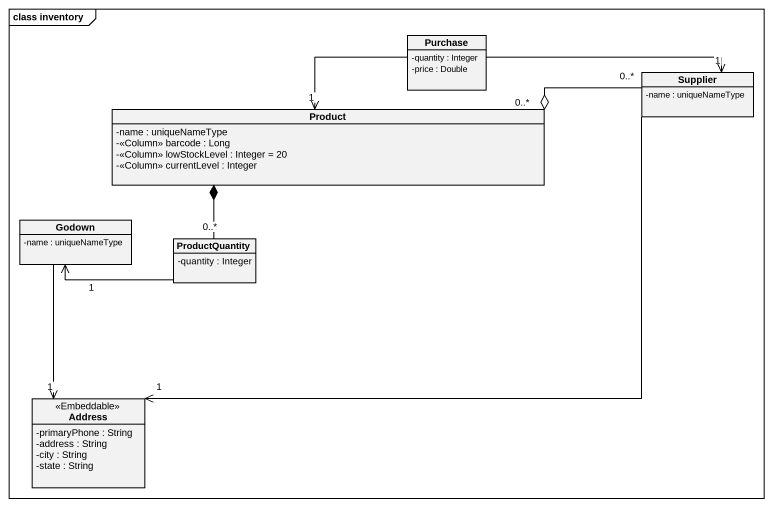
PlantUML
@startuml
mainframe class inventory
hide circle
hide empty members
skinparam classAttributeIconSize 0
class Purchase {
  -quantity : Integer
  -price : Double
}
class Supplier {
  -name : uniqueNameType
}
class Product {
  -name : uniqueNameType
  -<<Column>> barcode : Long
  -<<Column>> lowStockLevel : Integer = 20
  -<<Column>> currentLevel : Integer
}
class Godown {
  -name : uniqueNameType
}
class ProductQuantity {
  -quantity : Integer
}
class Address <<Embeddable>> {
  -primaryPhone : String
  -address : String
  -city : String
  -state : String
}
Purchase -right-> "1" Supplier
Purchase --> "1" Product
Supplier -left-> "1" Address
Product "0..*" o-right- "0..*" Supplier
Product *-- "0..*" ProductQuantity
Godown --> "1" Address
ProductQuantity -left-> "1" Godown
@enduml
